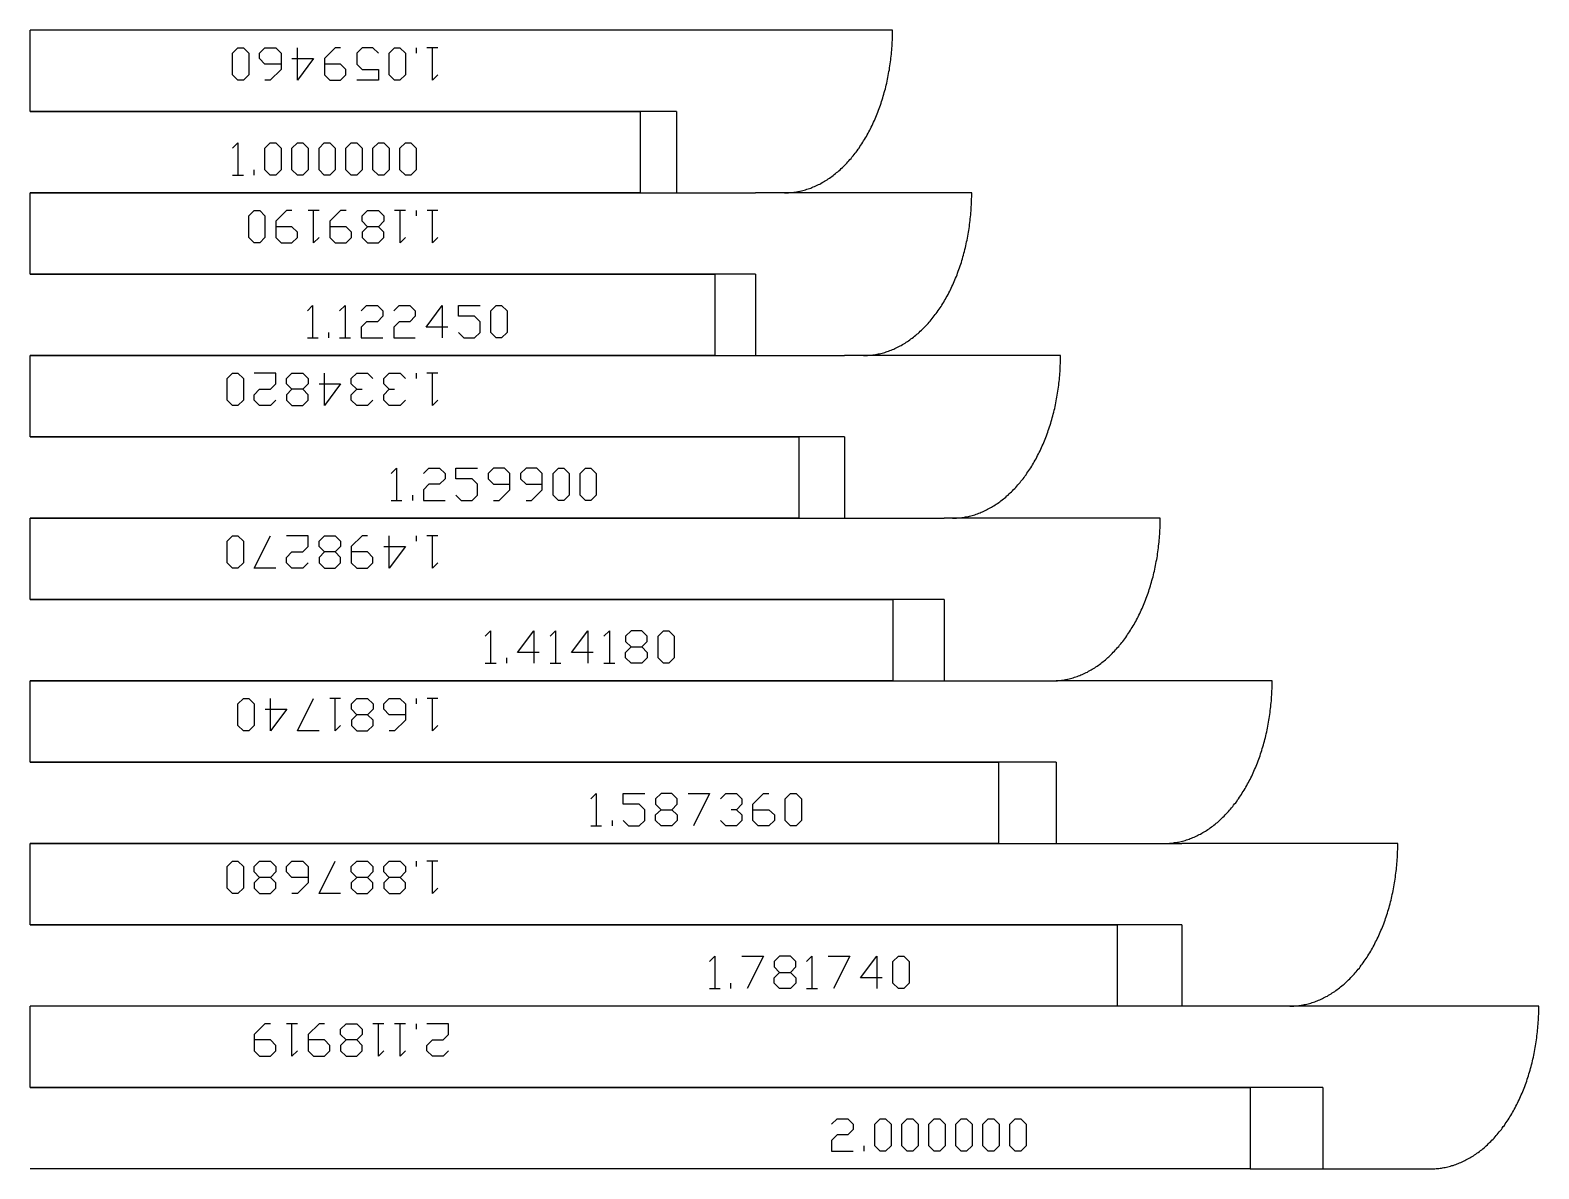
# Model space of a CAD drawing. Extents: x -91 to 271, y -72 to 72.
# Drawn here: x 131.8 to 271.4, y -43.9 to 61.5 of the extents above; entities that cross this region are included whole.
import ezdxf

# ---------------------------------------------------------------- set-up
doc = ezdxf.new("R2010")
doc.units = 0
doc.layers.get('0').update_dxf_attribs({"linetype": 'CONTINUOUS'})

# ---------------------------------------------------------------- blocks, each defined once
blk = doc.blocks.new('A$C044B1FA7')
for p, q in [((0, 0), (18.816, 0)), ((18.816, 0), (18.816, -18.816)), ((18.816, -18.816), (0, -18.816))]:
    blk.add_line(p, q)
blk = doc.blocks.new('A$C1A13556A')
for p, q in [((0, 0), (23.706, 0)), ((23.706, 0), (23.706, -18.816)), ((23.706, -18.816), (0, -18.816))]:
    blk.add_line(p, q)
blk = doc.blocks.new('A$C3DF21547')
for p, q in [((0, 0), (26.609, 0)), ((26.609, 0), (26.609, -18.816)), ((26.609, -18.816), (0, -18.816))]:
    blk.add_line(p, q)
blk = doc.blocks.new('A$C79AF03D2')
for p, q in [((0, 0), (21.12, 0)), ((21.12, 0), (21.12, -18.816)), ((21.12, -18.816), (0, -18.816))]:
    blk.add_line(p, q)
blk = doc.blocks.new('A$C33E73AEA')
for p, q in [((-29.867, -18.816), (-29.867, 0)), ((-29.867, 0), (0, 0)), ((0, -18.816), (-29.867, -18.816))]:
    blk.add_line(p, q)
blk = doc.blocks.new('A$C0E831287')
for p, q in [((-33.525, -18.816), (-33.525, 0)), ((-33.525, 0), (0, 0)), ((0, -18.816), (-33.525, -18.816))]:
    blk.add_line(p, q)
blk = doc.blocks.new('A$C18B10B2F')
for p, q in [((-37.632, -18.816), (-37.632, 0)), ((-37.632, 0), (0, 0)), ((0, -18.816), (-37.632, -18.816))]:
    blk.add_line(p, q)
blk = doc.blocks.new('A$C39FC7E2B')
for p, q in [((0, 0), (19.935, 0)), ((19.935, 0), (19.935, -18.816)), ((0, -18.816), (19.935, -18.816))]:
    blk.add_line(p, q)
blk = doc.blocks.new('A$C05745127')
for p, q in [((0, 0), (22.376, 0)), ((22.376, 0), (22.376, -18.816)), ((22.376, -18.816), (0, -18.816))]:
    blk.add_line(p, q)
blk = doc.blocks.new('A$C10BE1E93')
for p, q in [((0, 0), (25.116, 0)), ((25.116, 0), (25.116, -18.816)), ((25.116, -18.816), (0, -18.816))]:
    blk.add_line(p, q)
blk = doc.blocks.new('A$C7ADA64D0')
for p, q in [((-28.191, -18.816), (-28.191, 0)), ((-28.191, 0), (0, 0)), ((0, -18.816), (-28.191, -18.816))]:
    blk.add_line(p, q)
blk = doc.blocks.new('A$C40072B6E')
for p, q in [((-31.643, -18.816), (-31.643, 0)), ((-31.643, 0), (0, 0)), ((0, -18.816), (-31.643, -18.816))]:
    blk.add_line(p, q)
blk = doc.blocks.new('A$C41AE1F8B')
at = {"color": 5}
for points in [[(-1.99, 2.25), (-1.5, 2.75), (-1.5, -0.25)], [(1, 1.25), (2.5, 1.25), (3, 0.75), (3, 0.25), (2.5, -0.25), (1.51, -0.25), (1, 0.25), (1, 1.75), (2, 2.75), (2.5, 2.75)], [(4.5, -0.25), (4, 0.25), (4, 0.75), (4.5, 1.25), (5.5, 1.25), (6, 1.75), (6, 2.25), (5.5, 2.75), (4.5, 2.75), (4, 2.25), (4, 1.75), (4.5, 1.25)], [(7, 2.25), (7.5, 2.75), (7.5, -0.25)], [(9, 2.75), (11, 2.75), (9.5, -0.25)], [(13.99, 0.75), (11.99, 0.75), (13.5, 2.75), (13.5, -0.25)], [(0, -0.25), (0, 0.25)], [(5.5, 1.25), (6, 0.75), (6, 0.25), (5.5, -0.25), (4.5, -0.25)], [(-1.99, -0.25), (-1, -0.25)], [(7, -0.25), (8, -0.25)]]:
    blk.add_lwpolyline(points, dxfattribs=at)
blk.add_lwpolyline([(15.49, -0.25), (15, 0.25), (15, 2.25), (15.49, 2.75), (15.99, 2.75), (16.5, 2.25), (16.5, 0.25), (15.99, -0.25), (15.49, -0.25)], close=True, dxfattribs=at)
blk = doc.blocks.new('A$C0203363D')
for p, q in [((-35.518, -18.816), (-35.518, 0)), ((-35.518, 0), (0, 0)), ((0, -18.816), (-35.518, -18.816))]:
    blk.add_line(p, q)
blk = doc.blocks.new('A$C58EE596E')
for p, q in [((0, 0), (-39.869, 0)), ((-39.869, -18.816), (-39.869, 0)), ((0, -18.816), (-39.869, -18.816))]:
    blk.add_line(p, q)

msp = doc.modelspace()

# ---------------------------------------------------------------- linework, layer by layer
for p, q in [((211.56, 61.46), (191.56, 61.46)), ((191.56, 53.93), (191.56, 46.4)), ((218.88, 46.4), (198.88, 46.4)), ((198.88, 38.88), (198.88, 31.35)), ((227.1, 31.35), (207.1, 31.35)), ((207.1, 23.82), (207.1, 16.3)), ((236.33, 16.3), (216.33, 16.3)), ((216.33, 8.77), (216.33, 1.25)), ((246.68, 1.25), (226.68, 1.25)), ((226.68, -6.28), (226.68, -13.81)), ((258.31, -13.81), (238.31, -13.81)), ((238.31, -21.33), (238.31, -28.86)), ((271.36, -28.86), (251.36, -28.86)), ((251.36, -36.39), (251.36, -43.91)), ((244.65, -43.91), (251.36, -43.91)), ((251.36, -43.91), (261.36, -43.91))]:
    msp.add_line(p, q)
at = {"color": 5}
for points in [[(151.48, 59.83), (151.98, 59.32), (151.98, 57.32), (151.48, 56.82), (150.98, 56.82), (150.48, 57.32), (150.48, 59.32), (150.98, 59.83), (151.48, 59.83)], [(165.97, 59.83), (166.47, 59.32), (166.47, 57.32), (165.97, 56.82), (165.48, 56.82), (164.97, 57.32), (164.97, 59.32), (165.48, 59.83), (165.97, 59.83)], [(153.97, 48.03), (153.48, 48.54), (153.48, 50.54), (153.97, 51.03), (154.48, 51.03), (154.98, 50.54), (154.98, 48.54), (154.48, 48.03), (153.97, 48.03)], [(156.48, 48.03), (155.97, 48.54), (155.97, 50.54), (156.48, 51.03), (156.98, 51.03), (157.47, 50.54), (157.47, 48.54), (156.98, 48.03), (156.48, 48.03)], [(158.97, 48.03), (158.48, 48.54), (158.48, 50.54), (158.97, 51.03), (159.47, 51.03), (159.98, 50.54), (159.98, 48.54), (159.47, 48.03), (158.97, 48.03)], [(161.47, 48.03), (160.97, 48.54), (160.97, 50.54), (161.47, 51.03), (161.98, 51.03), (162.47, 50.54), (162.47, 48.54), (161.98, 48.03), (161.47, 48.03)], [(163.97, 48.03), (163.47, 48.54), (163.47, 50.54), (163.97, 51.03), (164.47, 51.03), (164.97, 50.54), (164.97, 48.54), (164.47, 48.03), (163.97, 48.03)], [(166.47, 48.03), (165.97, 48.54), (165.97, 50.54), (166.47, 51.03), (166.97, 51.03), (167.47, 50.54), (167.47, 48.54), (166.97, 48.03), (166.47, 48.03)], [(152.99, 44.77), (153.48, 44.27), (153.48, 42.27), (152.99, 41.77), (152.49, 41.77), (151.98, 42.27), (151.98, 44.27), (152.49, 44.77), (152.99, 44.77)], [(174.88, 32.98), (174.39, 33.48), (174.39, 35.48), (174.88, 35.98), (175.38, 35.98), (175.88, 35.48), (175.88, 33.48), (175.38, 32.98), (174.88, 32.98)], [(150.98, 29.72), (151.48, 29.22), (151.48, 27.22), (150.98, 26.72), (150.48, 26.72), (149.98, 27.22), (149.98, 29.22), (150.48, 29.72), (150.98, 29.72)], [(180.64, 17.93), (180.14, 18.43), (180.14, 20.43), (180.64, 20.93), (181.14, 20.93), (181.63, 20.43), (181.63, 18.43), (181.14, 17.93), (180.64, 17.93)], [(183.13, 17.93), (182.64, 18.43), (182.64, 20.43), (183.13, 20.93), (183.63, 20.93), (184.14, 20.43), (184.14, 18.43), (183.63, 17.93), (183.13, 17.93)], [(150.98, 14.66), (151.48, 14.17), (151.48, 12.17), (150.98, 11.67), (150.48, 11.67), (149.98, 12.17), (149.98, 14.17), (150.48, 14.66), (150.98, 14.66)], [(190.35, 2.88), (189.85, 3.37), (189.85, 5.37), (190.35, 5.88), (190.85, 5.88), (191.35, 5.37), (191.35, 3.37), (190.85, 2.88), (190.35, 2.88)], [(202.12, -12.18), (201.63, -11.67), (201.63, -9.67), (202.12, -9.17), (202.62, -9.17), (203.12, -9.67), (203.12, -11.67), (202.62, -12.18), (202.12, -12.18)], [(150.98, -15.44), (151.48, -15.94), (151.48, -17.94), (150.98, -18.43), (150.48, -18.43), (149.98, -17.94), (149.98, -15.94), (150.48, -15.44), (150.98, -15.44)], [(212.1, -27.23), (211.59, -26.73), (211.59, -24.73), (212.1, -24.22), (212.6, -24.22), (213.09, -24.73), (213.09, -26.73), (212.6, -27.23), (212.1, -27.23)], [(210.42, -42.28), (209.92, -41.78), (209.92, -39.78), (210.42, -39.28), (210.91, -39.28), (211.42, -39.78), (211.42, -41.78), (210.91, -42.28), (210.42, -42.28)], [(212.92, -42.28), (212.42, -41.78), (212.42, -39.78), (212.92, -39.28), (213.42, -39.28), (213.92, -39.78), (213.92, -41.78), (213.42, -42.28), (212.92, -42.28)], [(215.42, -42.28), (214.92, -41.78), (214.92, -39.78), (215.42, -39.28), (215.92, -39.28), (216.41, -39.78), (216.41, -41.78), (215.92, -42.28), (215.42, -42.28)], [(217.91, -42.28), (217.42, -41.78), (217.42, -39.78), (217.91, -39.28), (218.41, -39.28), (218.92, -39.78), (218.92, -41.78), (218.41, -42.28), (217.91, -42.28)], [(220.41, -42.28), (219.91, -41.78), (219.91, -39.78), (220.41, -39.28), (220.92, -39.28), (221.41, -39.78), (221.41, -41.78), (220.92, -42.28), (220.41, -42.28)], [(222.91, -42.28), (222.42, -41.78), (222.42, -39.78), (222.91, -39.28), (223.41, -39.28), (223.91, -39.78), (223.91, -41.78), (223.41, -42.28), (222.91, -42.28)]]:
    msp.add_lwpolyline(points, close=True, dxfattribs=at)
for points in [[(154.98, 58.32), (153.48, 58.32), (152.98, 58.82), (152.98, 59.32), (153.48, 59.83), (154.48, 59.83), (154.98, 59.32), (154.98, 57.82), (153.97, 56.82), (153.48, 56.82)], [(155.98, 58.82), (157.98, 58.82), (156.48, 56.82), (156.48, 59.83)], [(160.48, 59.83), (159.98, 59.83), (158.98, 58.82), (158.98, 57.32), (159.47, 56.82), (160.48, 56.82), (160.97, 57.32), (160.97, 57.82), (160.48, 58.32), (158.98, 58.32)], [(163.98, 59.32), (163.47, 59.83), (162.48, 59.83), (161.98, 59.32), (161.98, 58.32), (162.48, 57.82), (163.98, 57.82), (163.98, 56.82), (161.98, 56.82)], [(167.48, 59.83), (167.48, 59.32)], [(169.47, 59.83), (168.47, 59.83)], [(169.47, 57.32), (168.97, 56.82), (168.97, 59.83)], [(150.48, 50.54), (150.98, 51.03), (150.98, 48.03)], [(150.48, 48.03), (151.48, 48.03)], [(152.48, 48.03), (152.48, 48.54)], [(155.98, 44.77), (155.48, 44.77), (154.49, 43.77), (154.49, 42.27), (154.99, 41.77), (155.98, 41.77), (156.49, 42.27), (156.49, 42.77), (155.98, 43.27), (154.49, 43.27)], [(158.48, 44.77), (157.48, 44.77)], [(158.48, 42.27), (157.98, 41.77), (157.98, 44.77)], [(160.98, 44.77), (160.48, 44.77), (159.48, 43.77), (159.48, 42.27), (159.98, 41.77), (160.98, 41.77), (161.48, 42.27), (161.48, 42.77), (160.98, 43.27), (159.48, 43.27)], [(163.98, 44.77), (164.48, 44.27), (164.48, 43.77), (163.98, 43.27), (162.98, 43.27), (162.48, 42.77), (162.48, 42.27), (162.98, 41.77), (163.98, 41.77), (164.48, 42.27), (164.48, 42.77), (163.98, 43.27)], [(162.98, 43.27), (162.48, 43.77), (162.48, 44.27), (162.98, 44.77), (163.98, 44.77)], [(166.48, 44.77), (165.48, 44.77)], [(166.48, 42.27), (165.98, 41.77), (165.98, 44.77)], [(167.48, 44.77), (167.48, 44.27)], [(169.48, 44.77), (168.48, 44.77)], [(169.48, 42.27), (168.97, 41.77), (168.97, 44.77)], [(157.4, 35.48), (157.89, 35.98), (157.89, 32.98)], [(160.39, 35.48), (160.89, 35.98), (160.89, 32.98)], [(162.39, 35.48), (162.89, 35.98), (163.89, 35.98), (164.38, 35.48), (164.38, 34.98), (163.89, 34.48), (162.89, 34.48), (162.39, 33.98), (162.39, 32.98), (164.38, 32.98)], [(165.39, 35.48), (165.89, 35.98), (166.89, 35.98), (167.39, 35.48), (167.39, 34.98), (166.89, 34.48), (165.89, 34.48), (165.39, 33.98), (165.39, 32.98), (167.39, 32.98)], [(170.39, 33.98), (168.39, 33.98), (169.88, 35.98), (169.88, 32.98)], [(171.38, 33.48), (171.88, 32.98), (172.88, 32.98), (173.38, 33.48), (173.38, 34.48), (172.88, 34.98), (171.38, 34.98), (171.38, 35.98), (173.38, 35.98)], [(157.4, 32.98), (158.39, 32.98)], [(159.39, 32.98), (159.39, 33.48)], [(160.39, 32.98), (161.39, 32.98)], [(154.48, 27.22), (153.98, 26.72), (152.98, 26.72), (152.49, 27.22), (152.49, 27.72), (152.98, 28.22), (153.98, 28.22), (154.48, 28.72), (154.48, 29.72), (152.49, 29.72)], [(156.98, 29.72), (157.48, 29.22), (157.48, 28.72), (156.98, 28.22), (155.98, 28.22), (155.48, 27.72), (155.48, 27.22), (155.98, 26.72), (156.98, 26.72), (157.48, 27.22), (157.48, 27.72), (156.98, 28.22)], [(155.98, 28.22), (155.48, 28.72), (155.48, 29.22), (155.98, 29.72), (156.98, 29.72)], [(158.48, 28.72), (160.48, 28.72), (158.98, 26.72), (158.98, 29.72)], [(161.98, 28.22), (161.47, 28.72), (161.47, 29.22), (161.98, 29.72), (162.97, 29.72), (163.47, 29.22)], [(164.97, 28.22), (164.48, 28.72), (164.48, 29.22), (164.97, 29.72), (165.98, 29.72), (166.47, 29.22)], [(167.48, 29.72), (167.48, 29.22)], [(169.48, 29.72), (168.47, 29.72)], [(169.48, 27.22), (168.97, 26.72), (168.97, 29.72)], [(163.47, 27.22), (162.97, 26.72), (161.98, 26.72), (161.47, 27.22), (161.47, 27.72), (161.98, 28.22), (162.48, 28.22)], [(166.47, 27.22), (165.98, 26.72), (164.97, 26.72), (164.48, 27.22), (164.48, 27.72), (164.97, 28.22), (165.48, 28.22)], [(165.15, 20.43), (165.65, 20.93), (165.65, 17.93)], [(168.14, 20.43), (168.64, 20.93), (169.64, 20.93), (170.14, 20.43), (170.14, 19.93), (169.64, 19.43), (168.64, 19.43), (168.14, 18.93), (168.14, 17.93), (170.14, 17.93)], [(171.14, 18.43), (171.64, 17.93), (172.65, 17.93), (173.14, 18.43), (173.14, 19.43), (172.65, 19.93), (171.14, 19.93), (171.14, 20.93), (173.14, 20.93)], [(174.64, 17.93), (175.14, 17.93), (176.14, 18.93), (176.14, 20.43), (175.64, 20.93), (174.64, 20.93), (174.14, 20.43), (174.14, 19.93), (174.64, 19.43), (176.14, 19.43)], [(177.64, 17.93), (178.14, 17.93), (179.14, 18.93), (179.14, 20.43), (178.64, 20.93), (177.64, 20.93), (177.14, 20.43), (177.14, 19.93), (177.64, 19.43), (179.14, 19.43)], [(167.15, 17.93), (167.15, 18.43)], [(165.15, 17.93), (166.14, 17.93)], [(154.48, 11.67), (152.48, 11.67), (153.98, 14.66)], [(157.47, 12.17), (156.98, 11.67), (155.98, 11.67), (155.48, 12.17), (155.48, 12.66), (155.98, 13.17), (156.98, 13.17), (157.47, 13.67), (157.47, 14.66), (155.48, 14.66)], [(159.98, 14.66), (160.48, 14.17), (160.48, 13.67), (159.98, 13.17), (158.98, 13.17), (158.48, 12.66), (158.48, 12.17), (158.98, 11.67), (159.98, 11.67), (160.48, 12.17), (160.48, 12.66), (159.98, 13.17)], [(158.98, 13.17), (158.48, 13.67), (158.48, 14.17), (158.98, 14.66), (159.98, 14.66)], [(162.97, 14.66), (162.48, 14.66), (161.47, 13.67), (161.47, 12.17), (161.98, 11.67), (162.97, 11.67), (163.47, 12.17), (163.47, 12.66), (162.97, 13.17), (161.47, 13.17)], [(164.47, 13.67), (166.47, 13.67), (164.97, 11.67), (164.97, 14.66)], [(167.48, 14.66), (167.48, 14.17)], [(169.47, 14.66), (168.47, 14.66)], [(169.47, 12.17), (168.97, 11.67), (168.97, 14.66)], [(173.85, 5.37), (174.36, 5.88), (174.36, 2.88)], [(178.86, 3.88), (176.86, 3.88), (178.36, 5.88), (178.36, 2.88)], [(179.86, 5.37), (180.36, 5.88), (180.36, 2.88)], [(183.86, 3.88), (181.86, 3.88), (183.35, 5.88), (183.35, 2.88)], [(184.85, 5.37), (185.35, 5.88), (185.35, 2.88)], [(187.36, 2.88), (186.85, 3.37), (186.85, 3.88), (187.36, 4.38), (188.35, 4.38), (188.85, 4.88), (188.85, 5.37), (188.35, 5.88), (187.36, 5.88), (186.85, 5.37), (186.85, 4.88), (187.36, 4.38)], [(188.35, 4.38), (188.85, 3.88), (188.85, 3.37), (188.35, 2.88), (187.36, 2.88)], [(173.85, 2.88), (174.86, 2.88)], [(175.85, 2.88), (175.85, 3.37)], [(179.86, 2.88), (180.85, 2.88)], [(184.85, 2.88), (185.85, 2.88)], [(183.63, -9.67), (184.13, -9.17), (184.13, -12.18)], [(186.63, -11.67), (187.13, -12.18), (188.12, -12.18), (188.63, -11.67), (188.63, -10.68), (188.12, -10.18), (186.63, -10.18), (186.63, -9.17), (188.63, -9.17)], [(190.13, -12.18), (189.63, -11.67), (189.63, -11.17), (190.13, -10.68), (191.13, -10.68), (191.62, -10.18), (191.62, -9.67), (191.13, -9.17), (190.13, -9.17), (189.63, -9.67), (189.63, -10.18), (190.13, -10.68)], [(192.63, -9.17), (194.63, -9.17), (193.13, -12.18)], [(195.62, -9.67), (196.13, -9.17), (197.12, -9.17), (197.62, -9.67), (197.62, -10.18), (197.12, -10.68), (196.63, -10.68)], [(198.62, -10.68), (200.12, -10.68), (200.62, -11.17), (200.62, -11.67), (200.12, -12.18), (199.12, -12.18), (198.62, -11.67), (198.62, -10.18), (199.62, -9.17), (200.12, -9.17)], [(191.13, -10.68), (191.62, -11.17), (191.62, -11.67), (191.13, -12.18), (190.13, -12.18)], [(197.12, -10.68), (197.62, -11.17), (197.62, -11.67), (197.12, -12.18), (196.13, -12.18), (195.62, -11.67)], [(183.63, -12.18), (184.63, -12.18)], [(185.63, -12.18), (185.63, -11.67)], [(153.98, -15.44), (154.48, -15.94), (154.48, -16.43), (153.98, -16.94), (152.98, -16.94), (152.49, -17.44), (152.49, -17.94), (152.98, -18.43), (153.98, -18.43), (154.48, -17.94), (154.48, -17.44), (153.98, -16.94)], [(152.98, -16.94), (152.49, -16.43), (152.49, -15.94), (152.98, -15.44), (153.98, -15.44)], [(157.48, -16.94), (155.98, -16.94), (155.48, -16.43), (155.48, -15.94), (155.98, -15.44), (156.98, -15.44), (157.48, -15.94), (157.48, -17.44), (156.48, -18.43), (155.98, -18.43)], [(160.48, -18.43), (158.48, -18.43), (159.98, -15.44)], [(162.97, -15.44), (163.47, -15.94), (163.47, -16.43), (162.97, -16.94), (161.98, -16.94), (161.47, -17.44), (161.47, -17.94), (161.98, -18.43), (162.97, -18.43), (163.47, -17.94), (163.47, -17.44), (162.97, -16.94)], [(161.98, -16.94), (161.47, -16.43), (161.47, -15.94), (161.98, -15.44), (162.97, -15.44)], [(165.98, -15.44), (166.47, -15.94), (166.47, -16.43), (165.98, -16.94), (164.97, -16.94), (164.48, -17.44), (164.48, -17.94), (164.97, -18.43), (165.98, -18.43), (166.47, -17.94), (166.47, -17.44), (165.98, -16.94)], [(164.97, -16.94), (164.48, -16.43), (164.48, -15.94), (164.97, -15.44), (165.98, -15.44)], [(167.48, -15.44), (167.48, -15.94)], [(169.48, -15.44), (168.47, -15.44)], [(169.48, -17.94), (168.97, -18.43), (168.97, -15.44)], [(194.6, -24.73), (195.1, -24.22), (195.1, -27.23)], [(197.6, -24.22), (199.6, -24.22), (198.1, -27.23)], [(201.1, -27.23), (200.6, -26.73), (200.6, -26.23), (201.1, -25.73), (202.1, -25.73), (202.6, -25.23), (202.6, -24.73), (202.1, -24.22), (201.1, -24.22), (200.6, -24.73), (200.6, -25.23), (201.1, -25.73)], [(203.6, -24.73), (204.1, -24.22), (204.1, -27.23)], [(205.6, -24.22), (207.6, -24.22), (206.09, -27.23)], [(210.6, -26.23), (208.6, -26.23), (210.09, -24.22), (210.09, -27.23)], [(202.1, -25.73), (202.6, -26.23), (202.6, -26.73), (202.1, -27.23), (201.1, -27.23)], [(194.6, -27.23), (195.61, -27.23)], [(196.6, -27.23), (196.6, -26.73)], [(203.6, -27.23), (204.6, -27.23)], [(153.98, -30.49), (153.48, -30.49), (152.49, -31.49), (152.49, -32.99), (152.98, -33.49), (153.98, -33.49), (154.48, -32.99), (154.48, -32.49), (153.98, -31.99), (152.49, -31.99)], [(156.48, -30.49), (155.48, -30.49)], [(156.48, -32.99), (155.98, -33.49), (155.98, -30.49)], [(158.98, -30.49), (158.48, -30.49), (157.48, -31.49), (157.48, -32.99), (157.98, -33.49), (158.98, -33.49), (159.47, -32.99), (159.47, -32.49), (158.98, -31.99), (157.48, -31.99)], [(161.98, -30.49), (162.48, -30.99), (162.48, -31.49), (161.98, -31.99), (160.98, -31.99), (160.48, -32.49), (160.48, -32.99), (160.98, -33.49), (161.98, -33.49), (162.48, -32.99), (162.48, -32.49), (161.98, -31.99)], [(160.98, -31.99), (160.48, -31.49), (160.48, -30.99), (160.98, -30.49), (161.98, -30.49)], [(164.48, -30.49), (163.47, -30.49)], [(164.48, -32.99), (163.98, -33.49), (163.98, -30.49)], [(166.47, -30.49), (165.48, -30.49)], [(166.47, -32.99), (165.98, -33.49), (165.98, -30.49)], [(167.48, -30.49), (167.48, -30.99)], [(170.47, -32.99), (169.97, -33.49), (168.97, -33.49), (168.47, -32.99), (168.47, -32.49), (168.97, -31.99), (169.97, -31.99), (170.47, -31.49), (170.47, -30.49), (168.47, -30.49)], [(205.92, -39.78), (206.42, -39.28), (207.42, -39.28), (207.92, -39.78), (207.92, -40.28), (207.42, -40.78), (206.42, -40.78), (205.92, -41.28), (205.92, -42.28), (207.92, -42.28)], [(208.92, -42.28), (208.92, -41.78)]]:
    msp.add_lwpolyline(points, dxfattribs=at)
for points in [[(201.56, 46.4, 0), (201.68, 46.4, 0), (201.8, 46.41, 0), (201.92, 46.41, 0), (202.05, 46.42, 0), (202.17, 46.43, 0), (202.29, 46.44, 0), (202.41, 46.46, 0), (202.54, 46.48, 0), (202.66, 46.49, 0), (202.78, 46.52, 0), (202.9, 46.54, 0), (203.02, 46.57, 0), (203.14, 46.59, 0), (203.26, 46.62, 0), (203.39, 46.66, 0), (203.51, 46.69, 0), (203.63, 46.73, 0), (203.75, 46.77, 0), (203.87, 46.81, 0), (203.99, 46.85, 0), (204.1, 46.9, 0), (204.22, 46.95, 0), (204.34, 47, 0), (204.46, 47.05, 0), (204.58, 47.11, 0), (204.69, 47.16, 0), (204.81, 47.22, 0), (204.93, 47.28, 0), (205.04, 47.35, 0), (205.16, 47.41, 0), (205.27, 47.48, 0), (205.38, 47.55, 0), (205.5, 47.62, 0), (205.61, 47.69, 0), (205.72, 47.77, 0), (205.83, 47.85, 0), (205.94, 47.93, 0), (206.05, 48.01, 0), (206.16, 48.09, 0), (206.27, 48.18, 0), (206.38, 48.27, 0), (206.49, 48.36, 0), (206.59, 48.45, 0), (206.7, 48.54, 0), (206.8, 48.64, 0), (206.91, 48.74, 0), (207.01, 48.84, 0), (207.11, 48.94, 0), (207.21, 49.04, 0), (207.31, 49.15, 0), (207.41, 49.26, 0), (207.51, 49.37, 0), (207.61, 49.48, 0), (207.71, 49.59, 0), (207.8, 49.7, 0), (207.9, 49.82, 0), (207.99, 49.94, 0), (208.09, 50.06, 0), (208.18, 50.18, 0), (208.27, 50.3, 0), (208.36, 50.43, 0), (208.45, 50.55, 0), (208.54, 50.68, 0), (208.63, 50.81, 0), (208.71, 50.94, 0), (208.8, 51.08, 0), (208.88, 51.21, 0), (208.97, 51.35, 0), (209.05, 51.48, 0), (209.13, 51.62, 0), (209.21, 51.76, 0), (209.29, 51.91, 0), (209.36, 52.05, 0), (209.44, 52.2, 0), (209.51, 52.34, 0), (209.59, 52.49, 0), (209.66, 52.64, 0), (209.73, 52.79, 0), (209.8, 52.94, 0), (209.87, 53.09, 0), (209.94, 53.25, 0), (210, 53.4, 0), (210.07, 53.56, 0), (210.13, 53.72, 0), (210.19, 53.88, 0), (210.26, 54.04, 0), (210.32, 54.2, 0), (210.38, 54.36, 0), (210.43, 54.52, 0), (210.49, 54.69, 0), (210.54, 54.85, 0), (210.6, 55.02, 0), (210.65, 55.19, 0), (210.7, 55.36, 0), (210.75, 55.53, 0), (210.79, 55.7, 0), (210.84, 55.87, 0), (210.89, 56.04, 0), (210.93, 56.21, 0), (210.97, 56.38, 0), (211.01, 56.56, 0), (211.05, 56.73, 0), (211.09, 56.91, 0), (211.12, 57.09, 0), (211.16, 57.26, 0), (211.19, 57.44, 0), (211.22, 57.62, 0), (211.26, 57.8, 0), (211.28, 57.98, 0), (211.31, 58.16, 0), (211.34, 58.34, 0), (211.36, 58.52, 0), (211.39, 58.7, 0), (211.41, 58.88, 0), (211.43, 59.06, 0), (211.45, 59.25, 0), (211.47, 59.43, 0), (211.48, 59.61, 0), (211.5, 59.8, 0), (211.51, 59.98, 0), (211.52, 60.16, 0), (211.53, 60.35, 0), (211.54, 60.53, 0), (211.54, 60.72, 0), (211.55, 60.9, 0), (211.55, 61.09, 0), (211.56, 61.27, 0), (211.56, 61.46, 0)], [(208.88, 31.35, 0), (209, 31.35, 0), (209.12, 31.36, 0), (209.25, 31.36, 0), (209.37, 31.37, 0), (209.49, 31.38, 0), (209.61, 31.39, 0), (209.74, 31.41, 0), (209.86, 31.42, 0), (209.98, 31.44, 0), (210.1, 31.46, 0), (210.22, 31.49, 0), (210.35, 31.51, 0), (210.47, 31.54, 0), (210.59, 31.57, 0), (210.71, 31.6, 0), (210.83, 31.64, 0), (210.95, 31.68, 0), (211.07, 31.72, 0), (211.19, 31.76, 0), (211.31, 31.8, 0), (211.43, 31.85, 0), (211.55, 31.9, 0), (211.66, 31.95, 0), (211.78, 32, 0), (211.9, 32.05, 0), (212.01, 32.11, 0), (212.13, 32.17, 0), (212.25, 32.23, 0), (212.36, 32.29, 0), (212.48, 32.36, 0), (212.59, 32.43, 0), (212.71, 32.5, 0), (212.82, 32.57, 0), (212.93, 32.64, 0), (213.04, 32.72, 0), (213.15, 32.8, 0), (213.26, 32.88, 0), (213.38, 32.96, 0), (213.48, 33.04, 0), (213.59, 33.13, 0), (213.7, 33.22, 0), (213.81, 33.31, 0), (213.91, 33.4, 0), (214.02, 33.49, 0), (214.12, 33.59, 0), (214.23, 33.69, 0), (214.33, 33.79, 0), (214.43, 33.89, 0), (214.54, 33.99, 0), (214.64, 34.1, 0), (214.74, 34.2, 0), (214.84, 34.31, 0), (214.93, 34.42, 0), (215.03, 34.54, 0), (215.13, 34.65, 0), (215.22, 34.77, 0), (215.32, 34.89, 0), (215.41, 35.01, 0), (215.5, 35.13, 0), (215.59, 35.25, 0), (215.69, 35.37, 0), (215.77, 35.5, 0), (215.86, 35.63, 0), (215.95, 35.76, 0), (216.04, 35.89, 0), (216.12, 36.02, 0), (216.21, 36.16, 0), (216.29, 36.29, 0), (216.37, 36.43, 0), (216.45, 36.57, 0), (216.53, 36.71, 0), (216.61, 36.85, 0), (216.69, 37, 0), (216.76, 37.14, 0), (216.84, 37.29, 0), (216.91, 37.44, 0), (216.98, 37.59, 0), (217.05, 37.74, 0), (217.12, 37.89, 0), (217.19, 38.04, 0), (217.26, 38.19, 0), (217.33, 38.35, 0), (217.39, 38.51, 0), (217.46, 38.66, 0), (217.52, 38.82, 0), (217.58, 38.98, 0), (217.64, 39.15, 0), (217.7, 39.31, 0), (217.75, 39.47, 0), (217.81, 39.64, 0), (217.87, 39.8, 0), (217.92, 39.97, 0), (217.97, 40.13, 0), (218.02, 40.3, 0), (218.07, 40.47, 0), (218.12, 40.64, 0), (218.16, 40.81, 0), (218.21, 40.99, 0), (218.25, 41.16, 0), (218.29, 41.33, 0), (218.34, 41.51, 0), (218.37, 41.68, 0), (218.41, 41.86, 0), (218.45, 42.03, 0), (218.48, 42.21, 0), (218.52, 42.39, 0), (218.55, 42.57, 0), (218.58, 42.75, 0), (218.61, 42.93, 0), (218.64, 43.11, 0), (218.66, 43.29, 0), (218.69, 43.47, 0), (218.71, 43.65, 0), (218.73, 43.83, 0), (218.75, 44.01, 0), (218.77, 44.19, 0), (218.79, 44.38, 0), (218.8, 44.56, 0), (218.82, 44.74, 0), (218.83, 44.93, 0), (218.84, 45.11, 0), (218.85, 45.3, 0), (218.86, 45.48, 0), (218.87, 45.66, 0), (218.87, 45.85, 0), (218.88, 46.03, 0), (218.88, 46.22, 0), (218.88, 46.4, 0)], [(217.1, 16.3, 0), (217.22, 16.3, 0), (217.34, 16.3, 0), (217.47, 16.31, 0), (217.59, 16.32, 0), (217.71, 16.33, 0), (217.84, 16.34, 0), (217.96, 16.35, 0), (218.08, 16.37, 0), (218.2, 16.39, 0), (218.32, 16.41, 0), (218.44, 16.43, 0), (218.57, 16.46, 0), (218.69, 16.49, 0), (218.81, 16.52, 0), (218.93, 16.55, 0), (219.05, 16.59, 0), (219.17, 16.62, 0), (219.29, 16.66, 0), (219.41, 16.71, 0), (219.53, 16.75, 0), (219.65, 16.8, 0), (219.77, 16.84, 0), (219.88, 16.89, 0), (220, 16.95, 0), (220.12, 17, 0), (220.24, 17.06, 0), (220.35, 17.12, 0), (220.47, 17.18, 0), (220.58, 17.24, 0), (220.7, 17.31, 0), (220.81, 17.37, 0), (220.93, 17.44, 0), (221.04, 17.52, 0), (221.15, 17.59, 0), (221.26, 17.67, 0), (221.38, 17.74, 0), (221.49, 17.82, 0), (221.59, 17.91, 0), (221.7, 17.99, 0), (221.81, 18.08, 0), (221.92, 18.16, 0), (222.03, 18.25, 0), (222.13, 18.35, 0), (222.24, 18.44, 0), (222.34, 18.54, 0), (222.45, 18.63, 0), (222.55, 18.73, 0), (222.66, 18.83, 0), (222.76, 18.94, 0), (222.86, 19.04, 0), (222.96, 19.15, 0), (223.06, 19.26, 0), (223.15, 19.37, 0), (223.25, 19.48, 0), (223.35, 19.6, 0), (223.44, 19.71, 0), (223.54, 19.83, 0), (223.63, 19.95, 0), (223.72, 20.07, 0), (223.81, 20.2, 0), (223.91, 20.32, 0), (223.99, 20.45, 0), (224.08, 20.58, 0), (224.17, 20.71, 0), (224.26, 20.84, 0), (224.34, 20.97, 0), (224.43, 21.11, 0), (224.51, 21.24, 0), (224.59, 21.38, 0), (224.67, 21.52, 0), (224.75, 21.66, 0), (224.83, 21.8, 0), (224.91, 21.94, 0), (224.98, 22.09, 0), (225.06, 22.24, 0), (225.13, 22.38, 0), (225.2, 22.53, 0), (225.28, 22.68, 0), (225.34, 22.83, 0), (225.41, 22.99, 0), (225.48, 23.14, 0), (225.55, 23.3, 0), (225.61, 23.45, 0), (225.68, 23.61, 0), (225.74, 23.77, 0), (225.8, 23.93, 0), (225.86, 24.09, 0), (225.92, 24.25, 0), (225.97, 24.42, 0), (226.03, 24.58, 0), (226.09, 24.75, 0), (226.14, 24.91, 0), (226.19, 25.08, 0), (226.24, 25.25, 0), (226.29, 25.42, 0), (226.34, 25.59, 0), (226.38, 25.76, 0), (226.43, 25.93, 0), (226.47, 26.11, 0), (226.51, 26.28, 0), (226.56, 26.45, 0), (226.59, 26.63, 0), (226.63, 26.8, 0), (226.67, 26.98, 0), (226.7, 27.16, 0), (226.74, 27.34, 0), (226.77, 27.51, 0), (226.8, 27.69, 0), (226.83, 27.87, 0), (226.86, 28.05, 0), (226.88, 28.23, 0), (226.91, 28.41, 0), (226.93, 28.6, 0), (226.95, 28.78, 0), (226.97, 28.96, 0), (226.99, 29.14, 0), (227.01, 29.32, 0), (227.02, 29.51, 0), (227.04, 29.69, 0), (227.05, 29.88, 0), (227.06, 30.06, 0), (227.07, 30.24, 0), (227.08, 30.43, 0), (227.09, 30.61, 0), (227.09, 30.8, 0), (227.1, 30.98, 0), (227.1, 31.17, 0), (227.1, 31.35, 0)], [(226.32, 1.25, 0), (226.45, 1.25, 0), (226.57, 1.25, 0), (226.69, 1.26, 0), (226.82, 1.26, 0), (226.94, 1.27, 0), (227.06, 1.29, 0), (227.18, 1.3, 0), (227.31, 1.32, 0), (227.43, 1.34, 0), (227.55, 1.36, 0), (227.67, 1.38, 0), (227.79, 1.41, 0), (227.91, 1.44, 0), (228.03, 1.47, 0), (228.16, 1.5, 0), (228.28, 1.53, 0), (228.4, 1.57, 0), (228.52, 1.61, 0), (228.64, 1.65, 0), (228.75, 1.7, 0), (228.87, 1.74, 0), (228.99, 1.79, 0), (229.11, 1.84, 0), (229.23, 1.89, 0), (229.34, 1.95, 0), (229.46, 2.01, 0), (229.58, 2.06, 0), (229.69, 2.13, 0), (229.81, 2.19, 0), (229.92, 2.25, 0), (230.04, 2.32, 0), (230.15, 2.39, 0), (230.26, 2.46, 0), (230.38, 2.54, 0), (230.49, 2.61, 0), (230.6, 2.69, 0), (230.71, 2.77, 0), (230.82, 2.85, 0), (230.93, 2.94, 0), (231.04, 3.02, 0), (231.15, 3.11, 0), (231.25, 3.2, 0), (231.36, 3.29, 0), (231.47, 3.39, 0), (231.57, 3.48, 0), (231.68, 3.58, 0), (231.78, 3.68, 0), (231.88, 3.78, 0), (231.98, 3.89, 0), (232.08, 3.99, 0), (232.18, 4.1, 0), (232.28, 4.21, 0), (232.38, 4.32, 0), (232.48, 4.43, 0), (232.57, 4.55, 0), (232.67, 4.66, 0), (232.76, 4.78, 0), (232.86, 4.9, 0), (232.95, 5.02, 0), (233.04, 5.14, 0), (233.13, 5.27, 0), (233.22, 5.4, 0), (233.31, 5.52, 0), (233.4, 5.65, 0), (233.48, 5.79, 0), (233.57, 5.92, 0), (233.65, 6.05, 0), (233.74, 6.19, 0), (233.82, 6.33, 0), (233.9, 6.47, 0), (233.98, 6.61, 0), (234.06, 6.75, 0), (234.13, 6.89, 0), (234.21, 7.04, 0), (234.28, 7.18, 0), (234.36, 7.33, 0), (234.43, 7.48, 0), (234.5, 7.63, 0), (234.57, 7.78, 0), (234.64, 7.94, 0), (234.71, 8.09, 0), (234.77, 8.24, 0), (234.84, 8.4, 0), (234.9, 8.56, 0), (234.97, 8.72, 0), (235.03, 8.88, 0), (235.09, 9.04, 0), (235.14, 9.2, 0), (235.2, 9.37, 0), (235.26, 9.53, 0), (235.31, 9.7, 0), (235.37, 9.86, 0), (235.42, 10.03, 0), (235.47, 10.2, 0), (235.52, 10.37, 0), (235.56, 10.54, 0), (235.61, 10.71, 0), (235.66, 10.88, 0), (235.7, 11.05, 0), (235.74, 11.23, 0), (235.78, 11.4, 0), (235.82, 11.58, 0), (235.86, 11.75, 0), (235.9, 11.93, 0), (235.93, 12.11, 0), (235.96, 12.28, 0), (236, 12.46, 0), (236.03, 12.64, 0), (236.06, 12.82, 0), (236.08, 13, 0), (236.11, 13.18, 0), (236.13, 13.36, 0), (236.16, 13.54, 0), (236.18, 13.72, 0), (236.2, 13.91, 0), (236.22, 14.09, 0), (236.23, 14.27, 0), (236.25, 14.46, 0), (236.26, 14.64, 0), (236.28, 14.82, 0), (236.29, 15.01, 0), (236.3, 15.19, 0), (236.31, 15.37, 0), (236.31, 15.56, 0), (236.32, 15.74, 0), (236.32, 15.93, 0), (236.32, 16.11, 0), (236.32, 16.3, 0)], [(236.68, -13.81, 0), (236.8, -13.81, 0), (236.93, -13.8, 0), (237.05, -13.8, 0), (237.17, -13.79, 0), (237.29, -13.78, 0), (237.42, -13.77, 0), (237.54, -13.75, 0), (237.66, -13.73, 0), (237.78, -13.72, 0), (237.91, -13.69, 0), (238.03, -13.67, 0), (238.15, -13.64, 0), (238.27, -13.62, 0), (238.39, -13.59, 0), (238.51, -13.55, 0), (238.63, -13.52, 0), (238.75, -13.48, 0), (238.87, -13.44, 0), (238.99, -13.4, 0), (239.11, -13.36, 0), (239.23, -13.31, 0), (239.35, -13.26, 0), (239.47, -13.21, 0), (239.59, -13.16, 0), (239.7, -13.1, 0), (239.82, -13.05, 0), (239.94, -12.99, 0), (240.05, -12.93, 0), (240.17, -12.86, 0), (240.28, -12.8, 0), (240.4, -12.73, 0), (240.51, -12.66, 0), (240.62, -12.59, 0), (240.73, -12.52, 0), (240.85, -12.44, 0), (240.96, -12.36, 0), (241.07, -12.28, 0), (241.18, -12.2, 0), (241.29, -12.12, 0), (241.4, -12.03, 0), (241.5, -11.94, 0), (241.61, -11.85, 0), (241.72, -11.76, 0), (241.82, -11.67, 0), (241.93, -11.57, 0), (242.03, -11.47, 0), (242.13, -11.37, 0), (242.24, -11.27, 0), (242.34, -11.17, 0), (242.44, -11.06, 0), (242.54, -10.95, 0), (242.64, -10.85, 0), (242.74, -10.73, 0), (242.83, -10.62, 0), (242.93, -10.51, 0), (243.03, -10.39, 0), (243.12, -10.27, 0), (243.21, -10.15, 0), (243.31, -10.03, 0), (243.4, -9.91, 0), (243.49, -9.78, 0), (243.58, -9.66, 0), (243.66, -9.53, 0), (243.75, -9.4, 0), (243.84, -9.27, 0), (243.92, -9.13, 0), (244.01, -9, 0), (244.09, -8.86, 0), (244.17, -8.73, 0), (244.25, -8.59, 0), (244.33, -8.45, 0), (244.41, -8.3, 0), (244.49, -8.16, 0), (244.56, -8.02, 0), (244.64, -7.87, 0), (244.71, -7.72, 0), (244.79, -7.57, 0), (244.86, -7.42, 0), (244.93, -7.27, 0), (245, -7.12, 0), (245.06, -6.96, 0), (245.13, -6.81, 0), (245.19, -6.65, 0), (245.26, -6.49, 0), (245.32, -6.33, 0), (245.38, -6.17, 0), (245.44, -6.01, 0), (245.5, -5.85, 0), (245.56, -5.69, 0), (245.61, -5.52, 0), (245.67, -5.36, 0), (245.72, -5.19, 0), (245.77, -5.02, 0), (245.82, -4.85, 0), (245.87, -4.69, 0), (245.92, -4.52, 0), (245.97, -4.34, 0), (246.01, -4.17, 0), (246.06, -4, 0), (246.1, -3.83, 0), (246.14, -3.65, 0), (246.18, -3.48, 0), (246.22, -3.3, 0), (246.25, -3.12, 0), (246.29, -2.95, 0), (246.32, -2.77, 0), (246.35, -2.59, 0), (246.38, -2.41, 0), (246.41, -2.23, 0), (246.44, -2.05, 0), (246.47, -1.87, 0), (246.49, -1.69, 0), (246.51, -1.51, 0), (246.53, -1.33, 0), (246.56, -1.15, 0), (246.57, -0.96, 0), (246.59, -0.78, 0), (246.61, -0.6, 0), (246.62, -0.41, 0), (246.63, -0.23, 0), (246.65, -0.05, 0), (246.66, 0.14, 0), (246.66, 0.32, 0), (246.67, 0.51, 0), (246.68, 0.69, 0), (246.68, 0.88, 0), (246.68, 1.06, 0), (246.68, 1.25, 0)], [(248.31, -28.86, 0), (248.43, -28.86, 0), (248.55, -28.86, 0), (248.68, -28.85, 0), (248.8, -28.84, 0), (248.92, -28.83, 0), (249.04, -28.82, 0), (249.16, -28.8, 0), (249.29, -28.79, 0), (249.41, -28.77, 0), (249.53, -28.75, 0), (249.65, -28.72, 0), (249.77, -28.7, 0), (249.9, -28.67, 0), (250.02, -28.64, 0), (250.14, -28.61, 0), (250.26, -28.57, 0), (250.38, -28.53, 0), (250.5, -28.49, 0), (250.62, -28.45, 0), (250.74, -28.41, 0), (250.85, -28.36, 0), (250.97, -28.31, 0), (251.09, -28.26, 0), (251.21, -28.21, 0), (251.33, -28.16, 0), (251.44, -28.1, 0), (251.56, -28.04, 0), (251.68, -27.98, 0), (251.79, -27.92, 0), (251.91, -27.85, 0), (252.02, -27.78, 0), (252.13, -27.71, 0), (252.25, -27.64, 0), (252.36, -27.57, 0), (252.47, -27.49, 0), (252.58, -27.41, 0), (252.69, -27.33, 0), (252.8, -27.25, 0), (252.91, -27.17, 0), (253.02, -27.08, 0), (253.13, -26.99, 0), (253.24, -26.9, 0), (253.34, -26.81, 0), (253.45, -26.72, 0), (253.55, -26.62, 0), (253.66, -26.52, 0), (253.76, -26.42, 0), (253.86, -26.32, 0), (253.96, -26.22, 0), (254.06, -26.11, 0), (254.16, -26.01, 0), (254.26, -25.9, 0), (254.36, -25.79, 0), (254.46, -25.67, 0), (254.56, -25.56, 0), (254.65, -25.44, 0), (254.75, -25.33, 0), (254.84, -25.21, 0), (254.93, -25.08, 0), (255.02, -24.96, 0), (255.11, -24.84, 0), (255.2, -24.71, 0), (255.29, -24.58, 0), (255.38, -24.45, 0), (255.46, -24.32, 0), (255.55, -24.19, 0), (255.63, -24.05, 0), (255.72, -23.92, 0), (255.8, -23.78, 0), (255.88, -23.64, 0), (255.96, -23.5, 0), (256.04, -23.36, 0), (256.11, -23.21, 0), (256.19, -23.07, 0), (256.26, -22.92, 0), (256.34, -22.77, 0), (256.41, -22.63, 0), (256.48, -22.47, 0), (256.55, -22.32, 0), (256.62, -22.17, 0), (256.69, -22.02, 0), (256.75, -21.86, 0), (256.82, -21.7, 0), (256.88, -21.55, 0), (256.95, -21.39, 0), (257.01, -21.23, 0), (257.07, -21.07, 0), (257.13, -20.9, 0), (257.18, -20.74, 0), (257.24, -20.58, 0), (257.29, -20.41, 0), (257.35, -20.24, 0), (257.4, -20.08, 0), (257.45, -19.91, 0), (257.5, -19.74, 0), (257.55, -19.57, 0), (257.59, -19.4, 0), (257.64, -19.22, 0), (257.68, -19.05, 0), (257.72, -18.88, 0), (257.76, -18.7, 0), (257.8, -18.53, 0), (257.84, -18.35, 0), (257.88, -18.18, 0), (257.91, -18, 0), (257.94, -17.82, 0), (257.98, -17.64, 0), (258.01, -17.46, 0), (258.04, -17.29, 0), (258.06, -17.11, 0), (258.09, -16.92, 0), (258.11, -16.74, 0), (258.14, -16.56, 0), (258.16, -16.38, 0), (258.18, -16.2, 0), (258.2, -16.02, 0), (258.21, -15.83, 0), (258.23, -15.65, 0), (258.25, -15.47, 0), (258.26, -15.28, 0), (258.27, -15.1, 0), (258.28, -14.91, 0), (258.29, -14.73, 0), (258.29, -14.55, 0), (258.3, -14.36, 0), (258.3, -14.18, 0), (258.31, -13.99, 0), (258.31, -13.81, 0)], [(261.36, -43.91, 0), (261.48, -43.91, 0), (261.61, -43.91, 0), (261.73, -43.9, 0), (261.85, -43.89, 0), (261.97, -43.88, 0), (262.1, -43.87, 0), (262.22, -43.86, 0), (262.34, -43.84, 0), (262.46, -43.82, 0), (262.58, -43.8, 0), (262.7, -43.78, 0), (262.83, -43.75, 0), (262.95, -43.72, 0), (263.07, -43.69, 0), (263.19, -43.66, 0), (263.31, -43.62, 0), (263.43, -43.59, 0), (263.55, -43.55, 0), (263.67, -43.51, 0), (263.79, -43.46, 0), (263.91, -43.42, 0), (264.03, -43.37, 0), (264.14, -43.32, 0), (264.26, -43.26, 0), (264.38, -43.21, 0), (264.5, -43.15, 0), (264.61, -43.09, 0), (264.73, -43.03, 0), (264.84, -42.97, 0), (264.96, -42.9, 0), (265.07, -42.84, 0), (265.19, -42.77, 0), (265.3, -42.7, 0), (265.41, -42.62, 0), (265.52, -42.55, 0), (265.63, -42.47, 0), (265.75, -42.39, 0), (265.86, -42.31, 0), (265.96, -42.22, 0), (266.07, -42.14, 0), (266.18, -42.05, 0), (266.29, -41.96, 0), (266.39, -41.87, 0), (266.5, -41.77, 0), (266.61, -41.68, 0), (266.71, -41.58, 0), (266.81, -41.48, 0), (266.92, -41.38, 0), (267.02, -41.27, 0), (267.12, -41.17, 0), (267.22, -41.06, 0), (267.32, -40.95, 0), (267.41, -40.84, 0), (267.51, -40.73, 0), (267.61, -40.61, 0), (267.7, -40.5, 0), (267.8, -40.38, 0), (267.89, -40.26, 0), (267.98, -40.14, 0), (268.07, -40.01, 0), (268.17, -39.89, 0), (268.25, -39.76, 0), (268.34, -39.63, 0), (268.43, -39.5, 0), (268.52, -39.37, 0), (268.6, -39.24, 0), (268.69, -39.1, 0), (268.77, -38.97, 0), (268.85, -38.83, 0), (268.93, -38.69, 0), (269.01, -38.55, 0), (269.09, -38.41, 0), (269.17, -38.27, 0), (269.24, -38.12, 0), (269.32, -37.97, 0), (269.39, -37.83, 0), (269.46, -37.68, 0), (269.54, -37.53, 0), (269.61, -37.38, 0), (269.67, -37.22, 0), (269.74, -37.07, 0), (269.81, -36.91, 0), (269.87, -36.76, 0), (269.94, -36.6, 0), (270, -36.44, 0), (270.06, -36.28, 0), (270.12, -36.12, 0), (270.18, -35.96, 0), (270.24, -35.79, 0), (270.29, -35.63, 0), (270.35, -35.46, 0), (270.4, -35.3, 0), (270.45, -35.13, 0), (270.5, -34.96, 0), (270.55, -34.79, 0), (270.6, -34.62, 0), (270.64, -34.45, 0), (270.69, -34.28, 0), (270.73, -34.1, 0), (270.77, -33.93, 0), (270.81, -33.76, 0), (270.86, -33.58, 0), (270.89, -33.41, 0), (270.93, -33.23, 0), (270.96, -33.05, 0), (271, -32.87, 0), (271.03, -32.7, 0), (271.06, -32.52, 0), (271.09, -32.34, 0), (271.12, -32.16, 0), (271.14, -31.98, 0), (271.17, -31.8, 0), (271.19, -31.62, 0), (271.21, -31.43, 0), (271.23, -31.25, 0), (271.25, -31.07, 0), (271.27, -30.89, 0), (271.28, -30.7, 0), (271.3, -30.52, 0), (271.31, -30.34, 0), (271.32, -30.15, 0), (271.33, -29.97, 0), (271.34, -29.78, 0), (271.35, -29.6, 0), (271.35, -29.41, 0), (271.36, -29.23, 0), (271.36, -29.04, 0), (271.36, -28.86, 0)]]:
    msp.add_polyline3d(points)

# ---------------------------------------------------------------- block references
at = {"xscale": 3, "yscale": 0.4, "rotation": 180}
for name, p in [('A$C39FC7E2B', (191.56, 53.93)), ('A$C05745127', (198.88, 38.88)), ('A$C10BE1E93', (207.1, 23.82)), ('A$C33E73AEA', (131.75, -13.81)), ('A$C0E831287', (131.75, -28.86)), ('A$C18B10B2F', (131.75, -43.91))]:
    msp.add_blockref(name, p, dxfattribs=at)
at = {"xscale": 3, "yscale": 0.4}
for name, p in [('A$C044B1FA7', (131.75, 53.93)), ('A$C79AF03D2', (131.75, 38.88)), ('A$C1A13556A', (131.75, 23.82)), ('A$C7ADA64D0', (216.33, 16.3)), ('A$C3DF21547', (131.75, 8.77)), ('A$C40072B6E', (226.68, 1.25)), ('A$C0203363D', (238.31, -13.81)), ('A$C58EE596E', (251.36, -28.86))]:
    msp.add_blockref(name, p, dxfattribs=at)
at = {"rotation": 180}
msp.add_blockref('A$C41AE1F8B', (167.48, -0.64), dxfattribs=at)

doc.saveas('drawing.dxf')
